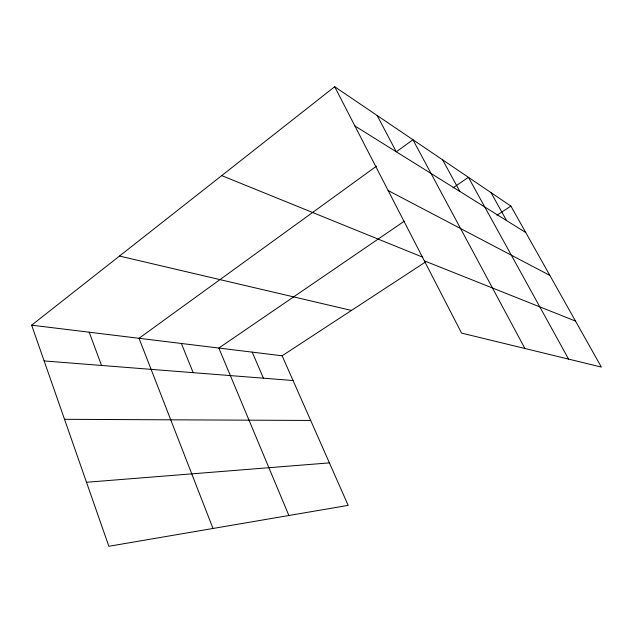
<?xml version="1.0" encoding="UTF-8"?>
<svg xmlns="http://www.w3.org/2000/svg" width="633" height="633" viewBox="0 0 633 633"><rect width="100%" height="100%" fill="white"/><g stroke="black" fill="none" stroke-linecap="round" stroke-linejoin="round"><path stroke-width="0.95" d="M31.65 325.172L282.136 355.786L348.166 505.371L108.852 546.279L31.65 325.172L334.683 86.721L510.902 206.097L601.35 367.069L461.576 333.1L334.683 86.721M376.437 166.194L139.023 338.299L213.005 528.476M404.234 221.234L218.836 348.055L288.885 515.507M453.014 187.866L468.428 177.319L568.592 359.109M282.136 355.786L425.661 261.88M496.952 215.228L510.902 206.097M86.499 482.267L329.405 462.881M64.519 419.315L310.676 420.454M44.136 360.937L293.055 380.528M119.495 256.049L351.442 310.439M424.371 260.859L575.516 321.089M221.724 175.602L422.757 257.204M388.156 190.541L549.832 275.387M354.899 125.975L525.77 232.556M490.986 192.606L506.558 220.569M442.657 159.864L459.835 191.427M524.923 348.498L412.945 139.735L396.282 151.817L377.165 115.499M252.211 352.13L263.431 378.194M181.37 343.474L193.184 372.671M89.206 332.206L101.525 365.455"/></g></svg>
